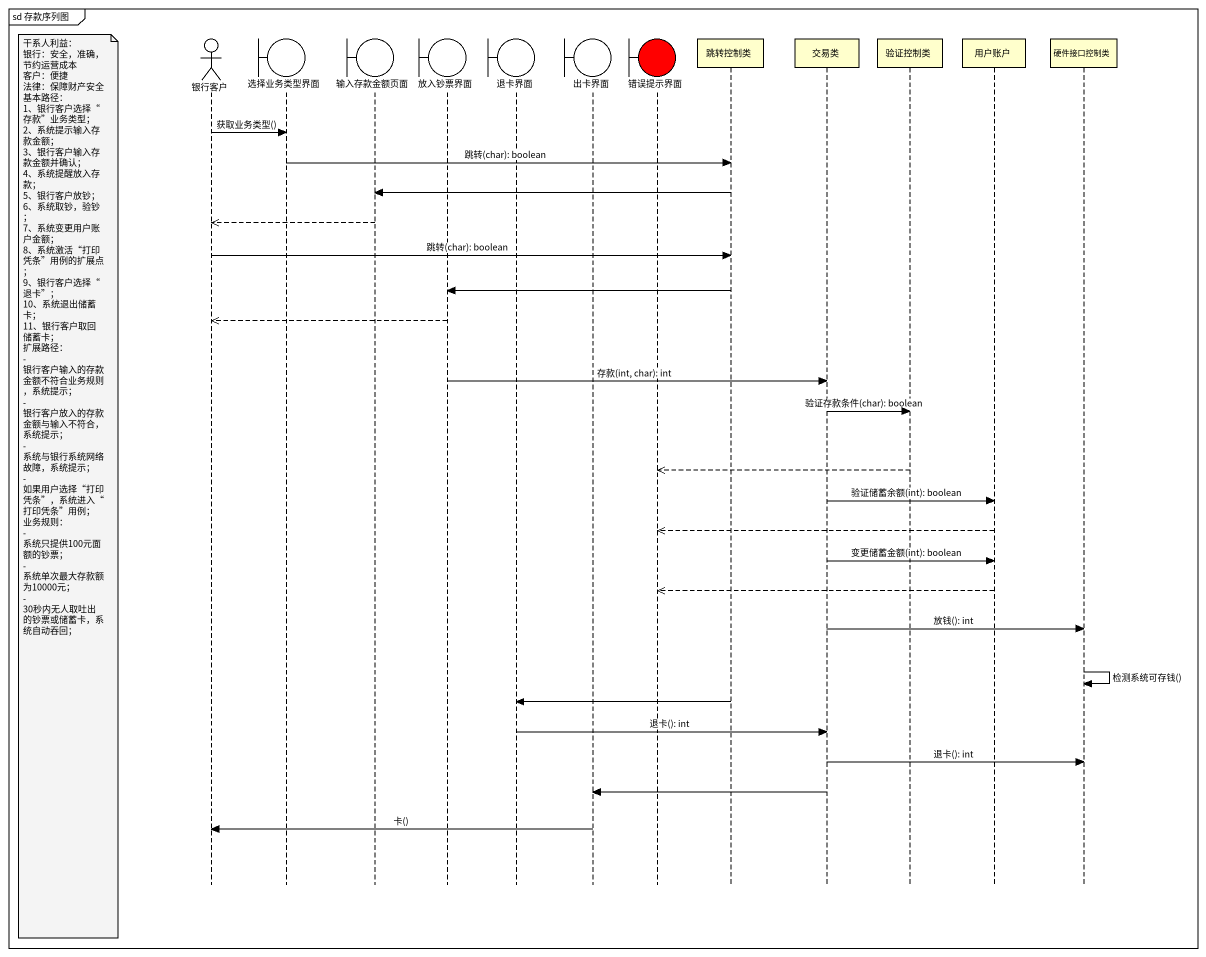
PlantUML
@startuml
mainframe sd 存款序列图
hide footbox
actor 银行客户
boundary 选择业务类型界面
boundary 输入存款金额页面
boundary 放入钞票界面
boundary 退卡界面
boundary 出卡界面
boundary 错误提示界面 #FF0000
participant 跳转控制类
participant 交易类
participant 验证控制类
participant 用户账户
participant 硬件接口控制类

银行客户 -> 选择业务类型界面 : 获取业务类型()
选择业务类型界面 -> 跳转控制类 : 跳转(char): boolean
跳转控制类 -> 输入存款金额页面
输入存款金额页面 -->> 银行客户
银行客户 -> 跳转控制类 : 跳转(char): boolean
跳转控制类 -> 放入钞票界面
放入钞票界面 -->> 银行客户
放入钞票界面 -> 交易类 : 存款(int, char): int
交易类 -> 验证控制类 : 验证存款条件(char): boolean
验证控制类 -->> 错误提示界面
note left of 银行客户
  干系人利益：
  银行：安全，准确，节约运营成本
  客户：便捷
  法律：保障财产安全
  基本路径：
  1、银行客户选择“存款”业务类型；
  2、系统提示输入存款金额；
  3、银行客户输入存款金额并确认；
  4、系统提醒放入存款；
  5、银行客户放钞；
  6、系统取钞，验钞；
  7、系统变更用户账户金额；
  8、系统激活“打印凭条”用例的扩展点；
  9、银行客户选择“退卡”；
  10、系统退出储蓄卡；
  11、银行客户取回储蓄卡；
  扩展路径：
  - 银行客户输入的存款金额不符合业务规则，系统提示；
  - 银行客户放入的存款金额与输入不符合，系统提示；
  - 系统与银行系统网络故障，系统提示；
  - 如果用户选择“打印凭条”，系统进入“打印凭条”用例；
  业务规则：
  - 系统只提供100元面额的钞票；
  - 系统单次最大存款额为10000元；
  - 30秒内无人取吐出的钞票或储蓄卡，系统自动吞回；
end note
交易类 -> 用户账户 : 验证储蓄余额(int): boolean
用户账户 -->> 错误提示界面
交易类 -> 用户账户 : 变更储蓄金额(int): boolean
用户账户 -->> 错误提示界面
交易类 -> 硬件接口控制类 : 放钱(): int
硬件接口控制类 -> 硬件接口控制类 : 检测系统可存钱()
跳转控制类 -> 退卡界面
退卡界面 -> 交易类 : 退卡(): int
交易类 -> 硬件接口控制类 : 退卡(): int
交易类 -> 出卡界面
出卡界面 -> 银行客户 : 卡()
@enduml
